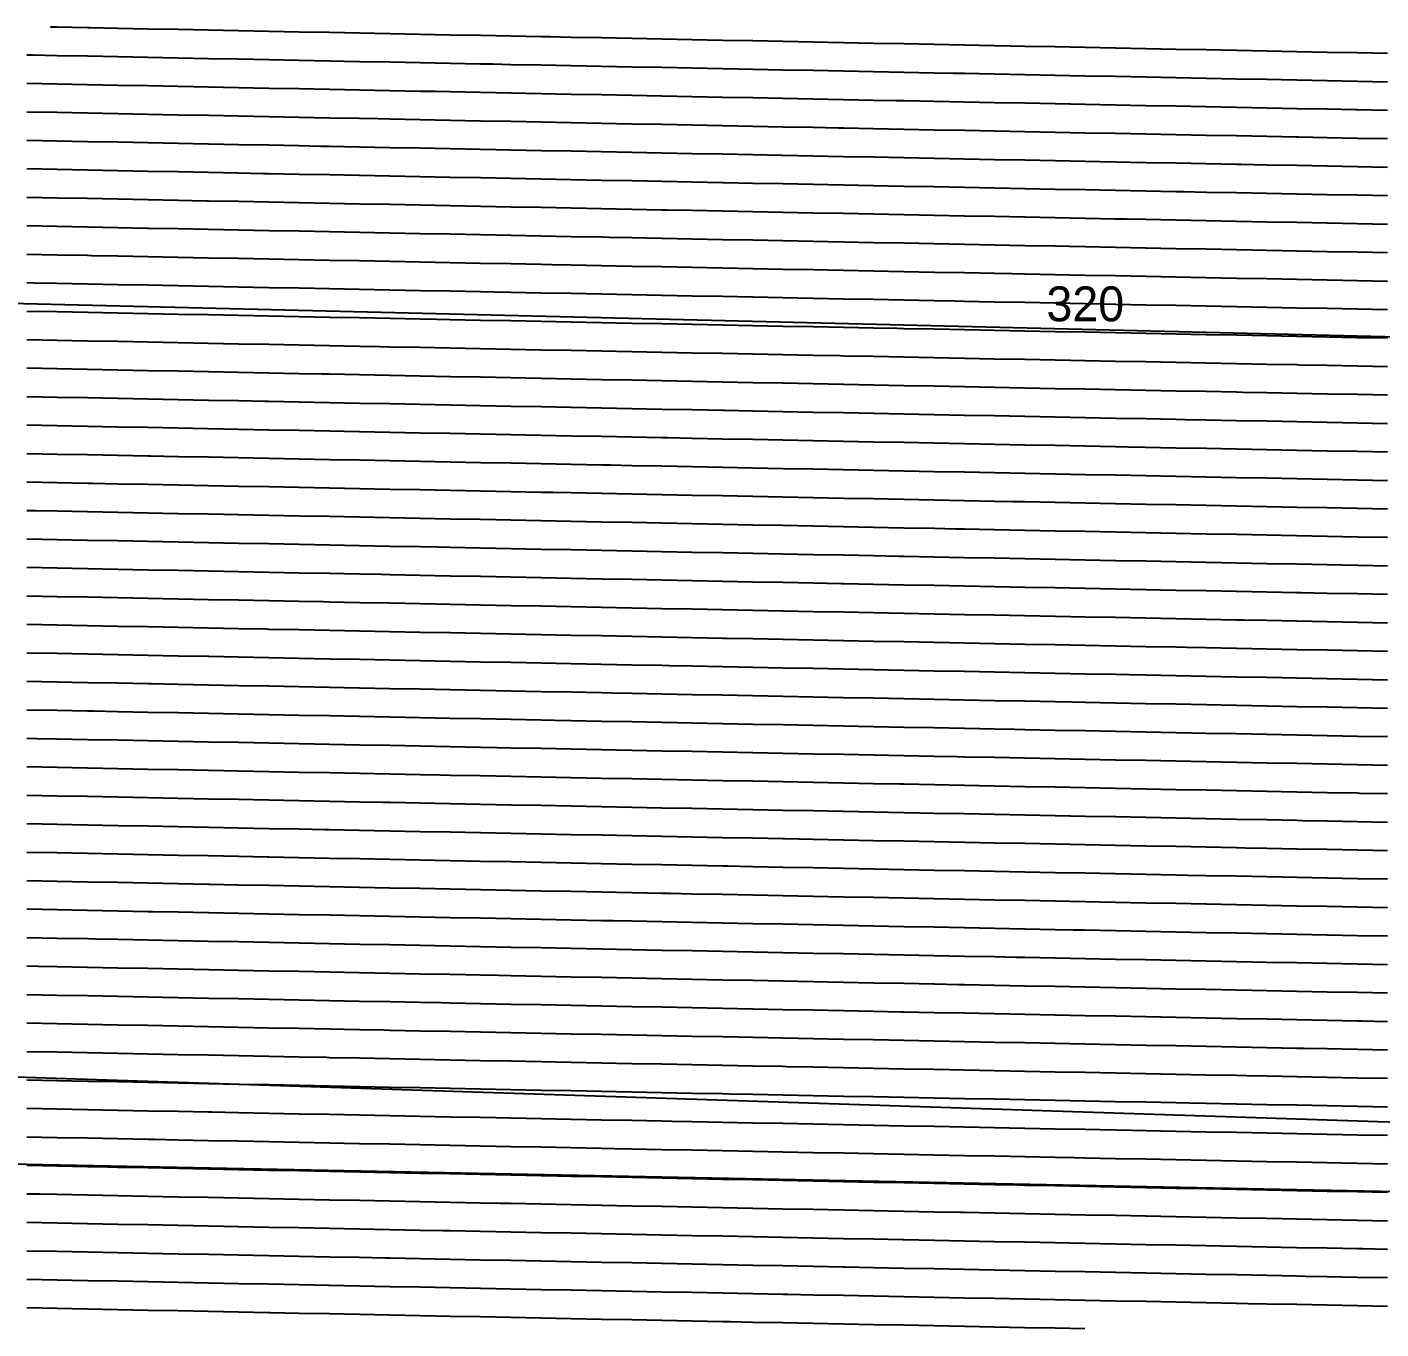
# Model space of a CAD drawing. Header units: metres. Extents: x 2416 to 4584, y 37 to 133.
# Drawn here: x 3526.2 to 3623.3, y 38.7 to 132 of the extents above; entities that cross this region are included whole.
import ezdxf
from ezdxf.enums import TextEntityAlignment as Align

# ---------------------------------------------------------------- set-up
doc = ezdxf.new("R2010")
doc.units = ezdxf.units.M
for name, color, linetype in [('Vs_1000', 7, 'Continuous'), ('Vs_1020', 7, 'Continuous'), ('Vs_1040', 7, 'Continuous'), ('Vs_140', 7, 'Continuous'), ('Vs_160', 7, 'Continuous'), ('Vs_180', 7, 'Continuous'), ('Vs_200', 7, 'Continuous'), ('Vs_220', 7, 'Continuous'), ('Vs_240', 7, 'Continuous'), ('Vs_260', 7, 'Continuous'), ('Vs_280', 7, 'Continuous'), ('Vs_300', 7, 'Continuous'), ('Vs_320', 7, 'Continuous'), ('Vs_340', 7, 'Continuous'), ('Vs_360', 7, 'Continuous'), ('Vs_380', 7, 'Continuous'), ('Vs_400', 7, 'Continuous'), ('Vs_420', 7, 'Continuous'), ('Vs_440', 7, 'Continuous'), ('Vs_460', 7, 'Continuous'), ('Vs_480', 7, 'Continuous'), ('Vs_500', 7, 'Continuous'), ('Vs_520', 7, 'Continuous'), ('Vs_540', 7, 'Continuous'), ('Vs_560', 7, 'Continuous'), ('Vs_580', 7, 'Continuous'), ('Vs_600', 7, 'Continuous'), ('Vs_620', 7, 'Continuous'), ('Vs_640', 7, 'Continuous'), ('Vs_660', 7, 'Continuous'), ('Vs_680', 7, 'Continuous'), ('Vs_700', 7, 'Continuous'), ('Vs_720', 7, 'Continuous'), ('Vs_740', 7, 'Continuous'), ('Vs_760', 7, 'Continuous'), ('Vs_780', 7, 'Continuous'), ('Vs_800', 7, 'Continuous'), ('Vs_820', 7, 'Continuous'), ('Vs_840', 7, 'Continuous'), ('Vs_860', 7, 'Continuous'), ('Vs_880', 7, 'Continuous'), ('Vs_900', 7, 'Continuous'), ('Vs_920', 7, 'Continuous'), ('Vs_940', 7, 'Continuous'), ('Vs_960', 7, 'Continuous'), ('Vs_980', 7, 'Continuous')]:
    doc.layers.add(name, color=color, linetype=linetype)

msp = doc.modelspace()

# ---------------------------------------------------------------- linework, layer by layer
at = {"layer": 'Vs_1000'}
msp.add_lwpolyline([(3623.746, 42.335), (3621.578, 42.378), (3619.41, 42.421), (3617.846, 42.452), (3617.242, 42.464), (3615.074, 42.507), (3612.906, 42.55), (3610.737, 42.593), (3608.569, 42.636), (3606.401, 42.679), (3604.233, 42.722), (3602.065, 42.765), (3599.897, 42.808), (3597.729, 42.851), (3595.561, 42.894), (3593.393, 42.936), (3591.225, 42.979), (3589.057, 43.022), (3586.889, 43.065), (3584.853, 43.106), (3584.721, 43.108), (3582.553, 43.151), (3580.384, 43.194), (3578.216, 43.237), (3576.048, 43.28), (3573.88, 43.323), (3571.712, 43.366), (3569.544, 43.409), (3567.376, 43.452), (3565.208, 43.494), (3563.04, 43.537), (3560.872, 43.58), (3558.704, 43.623), (3556.536, 43.666), (3554.368, 43.709), (3552.2, 43.752), (3551.86, 43.759), (3550.032, 43.795), (3547.863, 43.838), (3545.695, 43.881), (3543.527, 43.924), (3541.359, 43.967), (3539.191, 44.01), (3537.023, 44.053), (3534.855, 44.095), (3532.687, 44.138), (3530.519, 44.181), (3528.351, 44.224), (3526.183, 44.267)], dxfattribs=at)
at = {"layer": 'Vs_1020'}
msp.add_lwpolyline([(3623.746, 40.294), (3621.578, 40.337), (3619.41, 40.38), (3617.242, 40.423), (3615.074, 40.466), (3613.734, 40.492), (3612.906, 40.509), (3610.737, 40.552), (3608.569, 40.595), (3606.401, 40.638), (3604.233, 40.681), (3602.065, 40.724), (3599.897, 40.766), (3597.729, 40.809), (3595.561, 40.852), (3593.393, 40.895), (3591.225, 40.938), (3589.057, 40.981), (3586.889, 41.024), (3584.721, 41.067), (3582.553, 41.11), (3580.741, 41.146), (3580.384, 41.153), (3578.216, 41.196), (3576.048, 41.239), (3573.88, 41.282), (3571.712, 41.324), (3569.544, 41.367), (3567.376, 41.41), (3565.208, 41.453), (3563.04, 41.496), (3560.872, 41.539), (3558.704, 41.582), (3556.536, 41.625), (3554.368, 41.668), (3552.2, 41.711), (3550.032, 41.754), (3547.863, 41.797), (3547.748, 41.799), (3545.695, 41.84), (3543.527, 41.883), (3541.359, 41.925), (3539.191, 41.968), (3537.023, 42.011), (3534.855, 42.054), (3532.687, 42.097), (3530.519, 42.14), (3528.351, 42.183), (3526.183, 42.226)], dxfattribs=at)
at = {"layer": 'Vs_1040'}
msp.add_lwpolyline([(3602.029, 38.683), (3599.897, 38.725), (3597.729, 38.768), (3595.561, 38.811), (3593.393, 38.854), (3591.225, 38.897), (3589.057, 38.94), (3586.889, 38.983), (3584.721, 39.026), (3582.553, 39.069), (3580.384, 39.112), (3578.216, 39.154), (3576.629, 39.186), (3576.048, 39.197), (3573.88, 39.24), (3571.712, 39.283), (3569.544, 39.326), (3567.376, 39.369), (3565.208, 39.412), (3563.04, 39.455), (3560.872, 39.498), (3558.704, 39.541), (3556.536, 39.584), (3554.368, 39.627), (3552.2, 39.67), (3550.032, 39.713), (3547.863, 39.755), (3545.695, 39.798), (3543.636, 39.839), (3543.527, 39.841), (3541.359, 39.884), (3539.191, 39.927), (3537.023, 39.97), (3534.855, 40.013), (3532.687, 40.056), (3530.519, 40.099), (3528.351, 40.142), (3526.183, 40.185)], dxfattribs=at)
at = {"layer": 'Vs_140'}
msp.add_lwpolyline([(3623.746, 130.108), (3621.578, 130.151), (3619.41, 130.194), (3617.242, 130.236), (3615.074, 130.279), (3612.906, 130.322), (3610.737, 130.365), (3608.569, 130.408), (3606.401, 130.451), (3604.233, 130.494), (3602.065, 130.537), (3599.897, 130.58), (3597.729, 130.623), (3596.7, 130.643), (3595.561, 130.666), (3593.393, 130.709), (3591.225, 130.752), (3589.057, 130.795), (3586.889, 130.837), (3584.721, 130.88), (3582.553, 130.923), (3580.384, 130.966), (3578.216, 131.009), (3576.048, 131.052), (3573.88, 131.095), (3571.712, 131.138), (3569.544, 131.181), (3567.376, 131.224), (3565.208, 131.267), (3563.707, 131.296), (3563.04, 131.31), (3560.872, 131.353), (3558.704, 131.396), (3556.536, 131.438), (3554.368, 131.481), (3552.2, 131.524), (3550.032, 131.567), (3547.863, 131.61), (3545.695, 131.653), (3543.527, 131.696), (3541.359, 131.739), (3539.191, 131.782), (3537.023, 131.825), (3534.855, 131.868), (3532.687, 131.911), (3530.715, 131.95), (3530.519, 131.954), (3528.351, 131.997), (3527.874, 132.006)], dxfattribs=at)
at = {"layer": 'Vs_160'}
msp.add_lwpolyline([(3623.746, 128.066), (3621.578, 128.109), (3619.41, 128.152), (3617.242, 128.195), (3615.074, 128.238), (3612.906, 128.281), (3610.737, 128.324), (3608.569, 128.367), (3606.401, 128.41), (3604.233, 128.453), (3602.065, 128.496), (3599.897, 128.539), (3597.729, 128.582), (3595.561, 128.625), (3593.393, 128.667), (3592.588, 128.683), (3591.225, 128.71), (3589.057, 128.753), (3586.889, 128.796), (3584.721, 128.839), (3582.553, 128.882), (3580.384, 128.925), (3578.216, 128.968), (3576.048, 129.011), (3573.88, 129.054), (3571.712, 129.097), (3569.544, 129.14), (3567.376, 129.183), (3565.208, 129.226), (3563.04, 129.268), (3560.872, 129.311), (3559.596, 129.337), (3558.704, 129.354), (3556.536, 129.397), (3554.368, 129.44), (3552.2, 129.483), (3550.032, 129.526), (3547.863, 129.569), (3545.695, 129.612), (3543.527, 129.655), (3541.359, 129.698), (3539.191, 129.741), (3537.023, 129.784), (3534.855, 129.827), (3532.687, 129.869), (3530.519, 129.912), (3528.351, 129.955), (3526.603, 129.99), (3526.183, 129.998)], dxfattribs=at)
at = {"layer": 'Vs_180'}
msp.add_lwpolyline([(3623.746, 126.025), (3621.578, 126.068), (3621.469, 126.07), (3619.41, 126.111), (3617.242, 126.154), (3615.074, 126.197), (3612.906, 126.24), (3610.737, 126.283), (3608.569, 126.326), (3606.401, 126.369), (3604.233, 126.412), (3602.065, 126.455), (3599.897, 126.497), (3597.729, 126.54), (3595.561, 126.583), (3593.393, 126.626), (3591.225, 126.669), (3589.057, 126.712), (3588.476, 126.724), (3586.889, 126.755), (3584.721, 126.798), (3582.553, 126.841), (3580.384, 126.884), (3578.216, 126.927), (3576.048, 126.97), (3573.88, 127.013), (3571.712, 127.056), (3569.544, 127.098), (3567.376, 127.141), (3565.208, 127.184), (3563.04, 127.227), (3560.872, 127.27), (3558.704, 127.313), (3556.536, 127.356), (3555.484, 127.377), (3554.368, 127.399), (3552.2, 127.442), (3550.032, 127.485), (3547.863, 127.528), (3545.695, 127.571), (3543.527, 127.614), (3541.359, 127.657), (3539.191, 127.699), (3537.023, 127.742), (3534.855, 127.785), (3532.687, 127.828), (3530.519, 127.871), (3528.351, 127.914), (3526.183, 127.957)], dxfattribs=at)
at = {"layer": 'Vs_200'}
msp.add_lwpolyline([(3623.746, 123.984), (3621.578, 124.027), (3619.41, 124.07), (3617.357, 124.111), (3617.242, 124.113), (3615.074, 124.156), (3612.906, 124.199), (3610.737, 124.242), (3608.569, 124.285), (3606.401, 124.327), (3604.233, 124.37), (3602.065, 124.413), (3599.897, 124.456), (3597.729, 124.499), (3595.561, 124.542), (3593.393, 124.585), (3591.225, 124.628), (3589.057, 124.671), (3586.889, 124.714), (3584.721, 124.757), (3584.365, 124.764), (3582.553, 124.8), (3580.384, 124.843), (3578.216, 124.886), (3576.048, 124.928), (3573.88, 124.971), (3571.712, 125.014), (3569.544, 125.057), (3567.376, 125.1), (3565.208, 125.143), (3563.04, 125.186), (3560.872, 125.229), (3558.704, 125.272), (3556.536, 125.315), (3554.368, 125.358), (3552.2, 125.401), (3551.372, 125.417), (3550.032, 125.444), (3547.863, 125.487), (3545.695, 125.529), (3543.527, 125.572), (3541.359, 125.615), (3539.191, 125.658), (3537.023, 125.701), (3534.855, 125.744), (3532.687, 125.787), (3530.519, 125.83), (3528.351, 125.873), (3526.183, 125.916)], dxfattribs=at)
at = {"layer": 'Vs_220'}
msp.add_lwpolyline([(3623.746, 121.943), (3621.578, 121.986), (3619.41, 122.029), (3617.242, 122.072), (3615.074, 122.115), (3613.245, 122.151), (3612.906, 122.157), (3610.737, 122.2), (3608.569, 122.243), (3606.401, 122.286), (3604.233, 122.329), (3602.065, 122.372), (3599.897, 122.415), (3597.729, 122.458), (3595.561, 122.501), (3593.393, 122.544), (3591.225, 122.587), (3589.057, 122.63), (3586.889, 122.673), (3584.721, 122.716), (3582.553, 122.758), (3580.384, 122.801), (3580.253, 122.804), (3578.216, 122.844), (3576.048, 122.887), (3573.88, 122.93), (3571.712, 122.973), (3569.544, 123.016), (3567.376, 123.059), (3565.208, 123.102), (3563.04, 123.145), (3560.872, 123.188), (3558.704, 123.231), (3556.536, 123.274), (3554.368, 123.317), (3552.2, 123.359), (3550.032, 123.402), (3547.863, 123.445), (3547.26, 123.457), (3545.695, 123.488), (3543.527, 123.531), (3541.359, 123.574), (3539.191, 123.617), (3537.023, 123.66), (3534.855, 123.703), (3532.687, 123.746), (3530.519, 123.789), (3528.351, 123.832), (3526.183, 123.875)], dxfattribs=at)
at = {"layer": 'Vs_240'}
msp.add_lwpolyline([(3623.746, 119.902), (3621.578, 119.945), (3619.41, 119.987), (3617.242, 120.03), (3615.074, 120.073), (3612.906, 120.116), (3610.737, 120.159), (3609.134, 120.191), (3608.569, 120.202), (3606.401, 120.245), (3604.233, 120.288), (3602.065, 120.331), (3599.897, 120.374), (3597.729, 120.417), (3595.561, 120.46), (3593.393, 120.503), (3591.225, 120.546), (3589.057, 120.588), (3586.889, 120.631), (3584.721, 120.674), (3582.553, 120.717), (3580.384, 120.76), (3578.216, 120.803), (3576.141, 120.844), (3576.048, 120.846), (3573.88, 120.889), (3571.712, 120.932), (3569.544, 120.975), (3567.376, 121.018), (3565.208, 121.061), (3563.04, 121.104), (3560.872, 121.147), (3558.704, 121.189), (3556.536, 121.232), (3554.368, 121.275), (3552.2, 121.318), (3550.032, 121.361), (3547.863, 121.404), (3545.695, 121.447), (3543.527, 121.49), (3543.148, 121.497), (3541.359, 121.533), (3539.191, 121.576), (3537.023, 121.619), (3534.855, 121.662), (3532.687, 121.705), (3530.519, 121.748), (3528.351, 121.79), (3526.183, 121.833)], dxfattribs=at)
at = {"layer": 'Vs_260'}
msp.add_lwpolyline([(3623.746, 117.86), (3621.578, 117.903), (3619.41, 117.946), (3617.242, 117.989), (3615.074, 118.032), (3612.906, 118.075), (3610.737, 118.118), (3608.569, 118.161), (3606.401, 118.204), (3605.022, 118.231), (3604.233, 118.247), (3602.065, 118.29), (3599.897, 118.333), (3597.729, 118.376), (3595.561, 118.418), (3593.393, 118.461), (3591.225, 118.504), (3589.057, 118.547), (3586.889, 118.59), (3584.721, 118.633), (3582.553, 118.676), (3580.384, 118.719), (3578.216, 118.762), (3576.048, 118.805), (3573.88, 118.848), (3572.029, 118.884), (3571.712, 118.891), (3569.544, 118.934), (3567.376, 118.977), (3565.208, 119.019), (3563.04, 119.062), (3560.872, 119.105), (3558.704, 119.148), (3556.536, 119.191), (3554.368, 119.234), (3552.2, 119.277), (3550.032, 119.32), (3547.863, 119.363), (3545.695, 119.406), (3543.527, 119.449), (3541.359, 119.492), (3539.191, 119.535), (3539.036, 119.538), (3537.023, 119.578), (3534.855, 119.62), (3532.687, 119.663), (3530.519, 119.706), (3528.351, 119.749), (3526.183, 119.792)], dxfattribs=at)
at = {"layer": 'Vs_280'}
for points in [[(2704.082, 132.006), (3703.964, 107.897)], [(3623.746, 115.819), (3621.578, 115.862), (3619.41, 115.905), (3617.242, 115.948), (3615.074, 115.991), (3612.906, 116.034), (3610.737, 116.077), (3608.569, 116.12), (3606.401, 116.163), (3604.233, 116.206), (3602.065, 116.248), (3600.91, 116.271), (3599.897, 116.291), (3597.729, 116.334), (3595.561, 116.377), (3593.393, 116.42), (3591.225, 116.463), (3589.057, 116.506), (3586.889, 116.549), (3584.721, 116.592), (3582.553, 116.635), (3580.384, 116.678), (3578.216, 116.721), (3576.048, 116.764), (3573.88, 116.807), (3571.712, 116.849), (3569.544, 116.892), (3567.917, 116.925), (3567.376, 116.935), (3565.208, 116.978), (3563.04, 117.021), (3560.872, 117.064), (3558.704, 117.107), (3556.536, 117.15), (3554.368, 117.193), (3552.2, 117.236), (3550.032, 117.279), (3547.863, 117.322), (3545.695, 117.365), (3543.527, 117.408), (3541.359, 117.45), (3539.191, 117.493), (3537.023, 117.536), (3534.924, 117.578), (3534.855, 117.579), (3532.687, 117.622), (3530.519, 117.665), (3528.351, 117.708), (3526.183, 117.751)]]:
    msp.add_lwpolyline(points, dxfattribs=at)
at = {"layer": 'Vs_300'}
msp.add_lwpolyline([(3623.746, 113.778), (3621.578, 113.821), (3619.41, 113.864), (3617.242, 113.907), (3615.074, 113.95), (3612.906, 113.993), (3610.737, 114.036), (3608.569, 114.078), (3606.401, 114.121), (3604.233, 114.164), (3602.065, 114.207), (3599.897, 114.25), (3597.729, 114.293), (3596.798, 114.312), (3595.561, 114.336), (3593.393, 114.379), (3591.225, 114.422), (3589.057, 114.465), (3586.889, 114.508), (3584.721, 114.551), (3582.553, 114.594), (3580.384, 114.637), (3578.216, 114.679), (3576.048, 114.722), (3573.88, 114.765), (3571.712, 114.808), (3569.544, 114.851), (3567.376, 114.894), (3565.208, 114.937), (3563.805, 114.965), (3563.04, 114.98), (3560.872, 115.023), (3558.704, 115.066), (3556.536, 115.109), (3554.368, 115.152), (3552.2, 115.195), (3550.032, 115.238), (3547.863, 115.28), (3545.695, 115.323), (3543.527, 115.366), (3541.359, 115.409), (3539.191, 115.452), (3537.023, 115.495), (3534.855, 115.538), (3532.687, 115.581), (3530.812, 115.618), (3530.519, 115.624), (3528.351, 115.667), (3526.183, 115.71)], dxfattribs=at)
at = {"layer": 'Vs_320'}
msp.add_lwpolyline([(3623.746, 111.737), (3621.578, 111.78), (3619.41, 111.823), (3617.242, 111.866), (3615.074, 111.908), (3612.906, 111.951), (3610.737, 111.994), (3608.569, 112.037), (3606.401, 112.08), (3604.233, 112.123), (3602.065, 112.166), (3599.897, 112.209), (3597.729, 112.252), (3595.561, 112.295), (3593.393, 112.338), (3592.686, 112.352), (3591.225, 112.381), (3589.057, 112.424), (3586.889, 112.467), (3584.721, 112.509), (3582.553, 112.552), (3580.384, 112.595), (3578.216, 112.638), (3576.048, 112.681), (3573.88, 112.724), (3571.712, 112.767), (3569.544, 112.81), (3567.376, 112.853), (3565.208, 112.896), (3563.04, 112.939), (3560.872, 112.982), (3559.693, 113.005), (3558.704, 113.025), (3556.536, 113.068), (3554.368, 113.11), (3552.2, 113.153), (3550.032, 113.196), (3547.863, 113.239), (3545.695, 113.282), (3543.527, 113.325), (3541.359, 113.368), (3539.191, 113.411), (3537.023, 113.454), (3534.855, 113.497), (3532.687, 113.54), (3530.519, 113.583), (3528.351, 113.626), (3526.7, 113.658), (3526.183, 113.669)], dxfattribs=at)
at = {"layer": 'Vs_340'}
msp.add_lwpolyline([(3623.746, 109.696), (3621.578, 109.738), (3621.567, 109.739), (3619.41, 109.781), (3617.242, 109.824), (3615.074, 109.867), (3612.906, 109.91), (3610.737, 109.953), (3608.569, 109.996), (3606.401, 110.039), (3604.233, 110.082), (3602.065, 110.125), (3599.897, 110.168), (3597.729, 110.211), (3595.561, 110.254), (3593.393, 110.297), (3591.225, 110.339), (3589.057, 110.382), (3588.574, 110.392), (3586.889, 110.425), (3584.721, 110.468), (3582.553, 110.511), (3580.384, 110.554), (3578.216, 110.597), (3576.048, 110.64), (3573.88, 110.683), (3571.712, 110.726), (3569.544, 110.769), (3567.376, 110.812), (3565.208, 110.855), (3563.04, 110.898), (3560.872, 110.94), (3558.704, 110.983), (3556.536, 111.026), (3555.581, 111.045), (3554.368, 111.069), (3552.2, 111.112), (3550.032, 111.155), (3547.863, 111.198), (3545.695, 111.241), (3543.527, 111.284), (3541.359, 111.327), (3539.191, 111.37), (3537.023, 111.413), (3534.855, 111.456), (3532.687, 111.499), (3530.519, 111.541), (3528.351, 111.584), (3526.183, 111.627)], dxfattribs=at)
at = {"layer": 'Vs_360'}
msp.add_lwpolyline([(3623.746, 107.654), (3621.578, 107.697), (3619.41, 107.74), (3617.455, 107.779), (3617.242, 107.783), (3615.074, 107.826), (3612.906, 107.869), (3610.737, 107.912), (3608.569, 107.955), (3606.401, 107.998), (3604.233, 108.041), (3602.065, 108.084), (3599.897, 108.127), (3597.729, 108.169), (3595.561, 108.212), (3593.393, 108.255), (3591.225, 108.298), (3589.057, 108.341), (3586.889, 108.384), (3584.721, 108.427), (3584.462, 108.432), (3582.553, 108.47), (3580.384, 108.513), (3578.216, 108.556), (3576.048, 108.599), (3573.88, 108.642), (3571.712, 108.685), (3569.544, 108.728), (3567.376, 108.77), (3565.208, 108.813), (3563.04, 108.856), (3560.872, 108.899), (3558.704, 108.942), (3556.536, 108.985), (3554.368, 109.028), (3552.2, 109.071), (3551.469, 109.085), (3550.032, 109.114), (3547.863, 109.157), (3545.695, 109.2), (3543.527, 109.243), (3541.359, 109.286), (3539.191, 109.329), (3537.023, 109.371), (3534.855, 109.414), (3532.687, 109.457), (3530.519, 109.5), (3528.351, 109.543), (3526.183, 109.586)], dxfattribs=at)
at = {"layer": 'Vs_380'}
msp.add_lwpolyline([(3623.746, 105.613), (3621.578, 105.656), (3619.41, 105.699), (3617.242, 105.742), (3615.074, 105.785), (3613.343, 105.819), (3612.906, 105.828), (3610.737, 105.871), (3608.569, 105.914), (3606.401, 105.957), (3604.233, 105.999), (3602.065, 106.042), (3599.897, 106.085), (3597.729, 106.128), (3595.561, 106.171), (3593.393, 106.214), (3591.225, 106.257), (3589.057, 106.3), (3586.889, 106.343), (3584.721, 106.386), (3582.553, 106.429), (3580.384, 106.472), (3580.35, 106.472), (3578.216, 106.515), (3576.048, 106.558), (3573.88, 106.6), (3571.712, 106.643), (3569.544, 106.686), (3567.376, 106.729), (3565.208, 106.772), (3563.04, 106.815), (3560.872, 106.858), (3558.704, 106.901), (3556.536, 106.944), (3554.368, 106.987), (3552.2, 107.03), (3550.032, 107.073), (3547.863, 107.116), (3547.357, 107.126), (3545.695, 107.159), (3543.527, 107.201), (3541.359, 107.244), (3539.191, 107.287), (3537.023, 107.33), (3534.855, 107.373), (3532.687, 107.416), (3530.519, 107.459), (3528.351, 107.502), (3526.183, 107.545)], dxfattribs=at)
at = {"layer": 'Vs_400'}
msp.add_lwpolyline([(3623.746, 103.572), (3621.578, 103.615), (3619.41, 103.658), (3617.242, 103.701), (3615.074, 103.744), (3612.906, 103.787), (3610.737, 103.829), (3609.231, 103.859), (3608.569, 103.872), (3606.401, 103.915), (3604.233, 103.958), (3602.065, 104.001), (3599.897, 104.044), (3597.729, 104.087), (3595.561, 104.13), (3593.393, 104.173), (3591.225, 104.216), (3589.057, 104.259), (3586.889, 104.302), (3584.721, 104.345), (3582.553, 104.388), (3580.384, 104.43), (3578.216, 104.473), (3576.238, 104.513), (3576.048, 104.516), (3573.88, 104.559), (3571.712, 104.602), (3569.544, 104.645), (3567.376, 104.688), (3565.208, 104.731), (3563.04, 104.774), (3560.872, 104.817), (3558.704, 104.86), (3556.536, 104.903), (3554.368, 104.946), (3552.2, 104.989), (3550.032, 105.031), (3547.863, 105.074), (3545.695, 105.117), (3543.527, 105.16), (3543.246, 105.166), (3541.359, 105.203), (3539.191, 105.246), (3537.023, 105.289), (3534.855, 105.332), (3532.687, 105.375), (3530.519, 105.418), (3528.351, 105.461), (3526.183, 105.504)], dxfattribs=at)
at = {"layer": 'Vs_420'}
msp.add_lwpolyline([(3623.746, 101.531), (3621.578, 101.574), (3619.41, 101.617), (3617.242, 101.659), (3615.074, 101.702), (3612.906, 101.745), (3610.737, 101.788), (3608.569, 101.831), (3606.401, 101.874), (3605.119, 101.899), (3604.233, 101.917), (3602.065, 101.96), (3599.897, 102.003), (3597.729, 102.046), (3595.561, 102.089), (3593.393, 102.132), (3591.225, 102.175), (3589.057, 102.218), (3586.889, 102.26), (3584.721, 102.303), (3582.553, 102.346), (3580.384, 102.389), (3578.216, 102.432), (3576.048, 102.475), (3573.88, 102.518), (3572.126, 102.553), (3571.712, 102.561), (3569.544, 102.604), (3567.376, 102.647), (3565.208, 102.69), (3563.04, 102.733), (3560.872, 102.776), (3558.704, 102.819), (3556.536, 102.861), (3554.368, 102.904), (3552.2, 102.947), (3550.032, 102.99), (3547.863, 103.033), (3545.695, 103.076), (3543.527, 103.119), (3541.359, 103.162), (3539.191, 103.205), (3539.134, 103.206), (3537.023, 103.248), (3534.855, 103.291), (3532.687, 103.334), (3530.519, 103.377), (3528.351, 103.42), (3526.183, 103.462)], dxfattribs=at)
at = {"layer": 'Vs_440'}
msp.add_lwpolyline([(3623.746, 99.489), (3621.578, 99.532), (3619.41, 99.575), (3617.242, 99.618), (3615.074, 99.661), (3612.906, 99.704), (3610.737, 99.747), (3608.569, 99.79), (3606.401, 99.833), (3604.233, 99.876), (3602.065, 99.919), (3601.007, 99.94), (3599.897, 99.962), (3597.729, 100.005), (3595.561, 100.048), (3593.393, 100.09), (3591.225, 100.133), (3589.057, 100.176), (3586.889, 100.219), (3584.721, 100.262), (3582.553, 100.305), (3580.384, 100.348), (3578.216, 100.391), (3576.048, 100.434), (3573.88, 100.477), (3571.712, 100.52), (3569.544, 100.563), (3568.015, 100.593), (3567.376, 100.606), (3565.208, 100.649), (3563.04, 100.691), (3560.872, 100.734), (3558.704, 100.777), (3556.536, 100.82), (3554.368, 100.863), (3552.2, 100.906), (3550.032, 100.949), (3547.863, 100.992), (3545.695, 101.035), (3543.527, 101.078), (3541.359, 101.121), (3539.191, 101.164), (3537.023, 101.207), (3535.022, 101.246), (3534.855, 101.25), (3532.687, 101.292), (3530.519, 101.335), (3528.351, 101.378), (3526.183, 101.421)], dxfattribs=at)
at = {"layer": 'Vs_460'}
msp.add_lwpolyline([(3623.746, 97.448), (3621.578, 97.491), (3619.41, 97.534), (3617.242, 97.577), (3615.074, 97.62), (3612.906, 97.663), (3610.737, 97.706), (3608.569, 97.749), (3606.401, 97.792), (3604.233, 97.835), (3602.065, 97.878), (3599.897, 97.92), (3597.729, 97.963), (3596.896, 97.98), (3595.561, 98.006), (3593.393, 98.049), (3591.225, 98.092), (3589.057, 98.135), (3586.889, 98.178), (3584.721, 98.221), (3582.553, 98.264), (3580.384, 98.307), (3578.216, 98.35), (3576.048, 98.393), (3573.88, 98.436), (3571.712, 98.479), (3569.544, 98.521), (3567.376, 98.564), (3565.208, 98.607), (3563.903, 98.633), (3563.04, 98.65), (3560.872, 98.693), (3558.704, 98.736), (3556.536, 98.779), (3554.368, 98.822), (3552.2, 98.865), (3550.032, 98.908), (3547.863, 98.951), (3545.695, 98.994), (3543.527, 99.037), (3541.359, 99.08), (3539.191, 99.122), (3537.023, 99.165), (3534.855, 99.208), (3532.687, 99.251), (3530.91, 99.286), (3530.519, 99.294), (3528.351, 99.337), (3526.183, 99.38)], dxfattribs=at)
at = {"layer": 'Vs_480'}
msp.add_lwpolyline([(3623.746, 95.407), (3621.578, 95.45), (3619.41, 95.493), (3617.242, 95.536), (3615.074, 95.579), (3612.906, 95.622), (3610.737, 95.665), (3608.569, 95.708), (3606.401, 95.75), (3604.233, 95.793), (3602.065, 95.836), (3599.897, 95.879), (3597.729, 95.922), (3595.561, 95.965), (3593.393, 96.008), (3592.784, 96.02), (3591.225, 96.051), (3589.057, 96.094), (3586.889, 96.137), (3584.721, 96.18), (3582.553, 96.223), (3580.384, 96.266), (3578.216, 96.309), (3576.048, 96.351), (3573.88, 96.394), (3571.712, 96.437), (3569.544, 96.48), (3567.376, 96.523), (3565.208, 96.566), (3563.04, 96.609), (3560.872, 96.652), (3559.791, 96.673), (3558.704, 96.695), (3556.536, 96.738), (3554.368, 96.781), (3552.2, 96.824), (3550.032, 96.867), (3547.863, 96.91), (3545.695, 96.952), (3543.527, 96.995), (3541.359, 97.038), (3539.191, 97.081), (3537.023, 97.124), (3534.855, 97.167), (3532.687, 97.21), (3530.519, 97.253), (3528.351, 97.296), (3526.798, 97.327), (3526.183, 97.339)], dxfattribs=at)
at = {"layer": 'Vs_500'}
msp.add_lwpolyline([(3623.746, 93.366), (3621.665, 93.407), (3621.578, 93.409), (3619.41, 93.452), (3617.242, 93.495), (3615.074, 93.538), (3612.906, 93.58), (3610.737, 93.623), (3608.569, 93.666), (3606.401, 93.709), (3604.233, 93.752), (3602.065, 93.795), (3599.897, 93.838), (3597.729, 93.881), (3595.561, 93.924), (3593.393, 93.967), (3591.225, 94.01), (3589.057, 94.053), (3588.672, 94.06), (3586.889, 94.096), (3584.721, 94.139), (3582.553, 94.181), (3580.384, 94.224), (3578.216, 94.267), (3576.048, 94.31), (3573.88, 94.353), (3571.712, 94.396), (3569.544, 94.439), (3567.376, 94.482), (3565.208, 94.525), (3563.04, 94.568), (3560.872, 94.611), (3558.704, 94.654), (3556.536, 94.697), (3555.679, 94.714), (3554.368, 94.74), (3552.2, 94.782), (3550.032, 94.825), (3547.863, 94.868), (3545.695, 94.911), (3543.527, 94.954), (3541.359, 94.997), (3539.191, 95.04), (3537.023, 95.083), (3534.855, 95.126), (3532.687, 95.169), (3530.519, 95.212), (3528.351, 95.255), (3526.183, 95.298)], dxfattribs=at)
at = {"layer": 'Vs_520'}
msp.add_lwpolyline([(3623.746, 91.325), (3621.578, 91.368), (3619.41, 91.41), (3617.553, 91.447), (3617.242, 91.453), (3615.074, 91.496), (3612.906, 91.539), (3610.737, 91.582), (3608.569, 91.625), (3606.401, 91.668), (3604.233, 91.711), (3602.065, 91.754), (3599.897, 91.797), (3597.729, 91.84), (3595.561, 91.883), (3593.393, 91.926), (3591.225, 91.969), (3589.057, 92.011), (3586.889, 92.054), (3584.721, 92.097), (3584.56, 92.101), (3582.553, 92.14), (3580.384, 92.183), (3578.216, 92.226), (3576.048, 92.269), (3573.88, 92.312), (3571.712, 92.355), (3569.544, 92.398), (3567.376, 92.441), (3565.208, 92.484), (3563.04, 92.527), (3560.872, 92.57), (3558.704, 92.612), (3556.536, 92.655), (3554.368, 92.698), (3552.2, 92.741), (3551.567, 92.754), (3550.032, 92.784), (3547.863, 92.827), (3545.695, 92.87), (3543.527, 92.913), (3541.359, 92.956), (3539.191, 92.999), (3537.023, 93.042), (3534.855, 93.085), (3532.687, 93.128), (3530.519, 93.171), (3528.351, 93.213), (3526.183, 93.256)], dxfattribs=at)
at = {"layer": 'Vs_540'}
msp.add_lwpolyline([(3623.746, 89.283), (3621.578, 89.326), (3619.41, 89.369), (3617.242, 89.412), (3615.074, 89.455), (3613.441, 89.487), (3612.906, 89.498), (3610.737, 89.541), (3608.569, 89.584), (3606.401, 89.627), (3604.233, 89.67), (3602.065, 89.713), (3599.897, 89.756), (3597.729, 89.799), (3595.561, 89.841), (3593.393, 89.884), (3591.225, 89.927), (3589.057, 89.97), (3586.889, 90.013), (3584.721, 90.056), (3582.553, 90.099), (3580.448, 90.141), (3580.384, 90.142), (3578.216, 90.185), (3576.048, 90.228), (3573.88, 90.271), (3571.712, 90.314), (3569.544, 90.357), (3567.376, 90.4), (3565.208, 90.442), (3563.04, 90.485), (3560.872, 90.528), (3558.704, 90.571), (3556.536, 90.614), (3554.368, 90.657), (3552.2, 90.7), (3550.032, 90.743), (3547.863, 90.786), (3547.455, 90.794), (3545.695, 90.829), (3543.527, 90.872), (3541.359, 90.915), (3539.191, 90.958), (3537.023, 91.001), (3534.855, 91.043), (3532.687, 91.086), (3530.519, 91.129), (3528.351, 91.172), (3526.183, 91.215)], dxfattribs=at)
at = {"layer": 'Vs_560'}
msp.add_lwpolyline([(3623.746, 87.242), (3621.578, 87.285), (3619.41, 87.328), (3617.242, 87.371), (3615.074, 87.414), (3612.906, 87.457), (3610.737, 87.5), (3609.329, 87.528), (3608.569, 87.543), (3606.401, 87.586), (3604.233, 87.629), (3602.065, 87.671), (3599.897, 87.714), (3597.729, 87.757), (3595.561, 87.8), (3593.393, 87.843), (3591.225, 87.886), (3589.057, 87.929), (3586.889, 87.972), (3584.721, 88.015), (3582.553, 88.058), (3580.384, 88.101), (3578.216, 88.144), (3576.336, 88.181), (3576.048, 88.187), (3573.88, 88.23), (3571.712, 88.272), (3569.544, 88.315), (3567.376, 88.358), (3565.208, 88.401), (3563.04, 88.444), (3560.872, 88.487), (3558.704, 88.53), (3556.536, 88.573), (3554.368, 88.616), (3552.2, 88.659), (3550.032, 88.702), (3547.863, 88.745), (3545.695, 88.788), (3543.527, 88.831), (3543.343, 88.834), (3541.359, 88.873), (3539.191, 88.916), (3537.023, 88.959), (3534.855, 89.002), (3532.687, 89.045), (3530.519, 89.088), (3528.351, 89.131), (3526.183, 89.174)], dxfattribs=at)
at = {"layer": 'Vs_580'}
msp.add_lwpolyline([(3623.746, 85.201), (3621.578, 85.244), (3619.41, 85.287), (3617.242, 85.33), (3615.074, 85.373), (3612.906, 85.416), (3610.737, 85.459), (3608.569, 85.501), (3606.401, 85.544), (3605.217, 85.568), (3604.233, 85.587), (3602.065, 85.63), (3599.897, 85.673), (3597.729, 85.716), (3595.561, 85.759), (3593.393, 85.802), (3591.225, 85.845), (3589.057, 85.888), (3586.889, 85.931), (3584.721, 85.974), (3582.553, 86.017), (3580.384, 86.06), (3578.216, 86.102), (3576.048, 86.145), (3573.88, 86.188), (3572.224, 86.221), (3571.712, 86.231), (3569.544, 86.274), (3567.376, 86.317), (3565.208, 86.36), (3563.04, 86.403), (3560.872, 86.446), (3558.704, 86.489), (3556.536, 86.532), (3554.368, 86.575), (3552.2, 86.618), (3550.032, 86.661), (3547.863, 86.703), (3545.695, 86.746), (3543.527, 86.789), (3541.359, 86.832), (3539.231, 86.874), (3539.191, 86.875), (3537.023, 86.918), (3534.855, 86.961), (3532.687, 87.004), (3530.519, 87.047), (3528.351, 87.09), (3526.183, 87.133)], dxfattribs=at)
at = {"layer": 'Vs_600'}
msp.add_lwpolyline([(3623.746, 83.16), (3621.578, 83.203), (3619.41, 83.246), (3617.242, 83.289), (3615.074, 83.331), (3612.906, 83.374), (3610.737, 83.417), (3608.569, 83.46), (3606.401, 83.503), (3604.233, 83.546), (3602.065, 83.589), (3601.105, 83.608), (3599.897, 83.632), (3597.729, 83.675), (3595.561, 83.718), (3593.393, 83.761), (3591.225, 83.804), (3589.057, 83.847), (3586.889, 83.89), (3584.721, 83.932), (3582.553, 83.975), (3580.384, 84.018), (3578.216, 84.061), (3576.048, 84.104), (3573.88, 84.147), (3571.712, 84.19), (3569.544, 84.233), (3568.112, 84.261), (3567.376, 84.276), (3565.208, 84.319), (3563.04, 84.362), (3560.872, 84.405), (3558.704, 84.448), (3556.536, 84.491), (3554.368, 84.533), (3552.2, 84.576), (3550.032, 84.619), (3547.863, 84.662), (3545.695, 84.705), (3543.527, 84.748), (3541.359, 84.791), (3539.191, 84.834), (3537.023, 84.877), (3535.119, 84.915), (3534.855, 84.92), (3532.687, 84.963), (3530.519, 85.006), (3528.351, 85.049), (3526.183, 85.092)], dxfattribs=at)
at = {"layer": 'Vs_620'}
msp.add_lwpolyline([(3623.746, 81.119), (3621.578, 81.161), (3619.41, 81.204), (3617.242, 81.247), (3615.074, 81.29), (3612.906, 81.333), (3610.737, 81.376), (3608.569, 81.419), (3606.401, 81.462), (3604.233, 81.505), (3602.065, 81.548), (3599.897, 81.591), (3597.729, 81.634), (3596.993, 81.648), (3595.561, 81.677), (3593.393, 81.72), (3591.225, 81.762), (3589.057, 81.805), (3586.889, 81.848), (3584.721, 81.891), (3582.553, 81.934), (3580.384, 81.977), (3578.216, 82.02), (3576.048, 82.063), (3573.88, 82.106), (3571.712, 82.149), (3569.544, 82.192), (3567.376, 82.235), (3565.208, 82.278), (3564, 82.302), (3563.04, 82.321), (3560.872, 82.363), (3558.704, 82.406), (3556.536, 82.449), (3554.368, 82.492), (3552.2, 82.535), (3550.032, 82.578), (3547.863, 82.621), (3545.695, 82.664), (3543.527, 82.707), (3541.359, 82.75), (3539.191, 82.793), (3537.023, 82.836), (3534.855, 82.879), (3532.687, 82.922), (3531.008, 82.955), (3530.519, 82.964), (3528.351, 83.007), (3526.183, 83.05)], dxfattribs=at)
at = {"layer": 'Vs_640'}
msp.add_lwpolyline([(3623.746, 79.077), (3621.578, 79.12), (3619.41, 79.163), (3617.242, 79.206), (3615.074, 79.249), (3612.906, 79.292), (3610.737, 79.335), (3608.569, 79.378), (3606.401, 79.421), (3604.233, 79.464), (3602.065, 79.507), (3599.897, 79.55), (3597.729, 79.592), (3595.561, 79.635), (3593.393, 79.678), (3592.881, 79.688), (3591.225, 79.721), (3589.057, 79.764), (3586.889, 79.807), (3584.721, 79.85), (3582.553, 79.893), (3580.384, 79.936), (3578.216, 79.979), (3576.048, 80.022), (3573.88, 80.065), (3571.712, 80.108), (3569.544, 80.151), (3567.376, 80.193), (3565.208, 80.236), (3563.04, 80.279), (3560.872, 80.322), (3559.888, 80.342), (3558.704, 80.365), (3556.536, 80.408), (3554.368, 80.451), (3552.2, 80.494), (3550.032, 80.537), (3547.863, 80.58), (3545.695, 80.623), (3543.527, 80.666), (3541.359, 80.709), (3539.191, 80.752), (3537.023, 80.794), (3534.855, 80.837), (3532.687, 80.88), (3530.519, 80.923), (3528.351, 80.966), (3526.896, 80.995), (3526.183, 81.009)], dxfattribs=at)
at = {"layer": 'Vs_660'}
msp.add_lwpolyline([(3623.746, 77.036), (3621.762, 77.075), (3621.578, 77.079), (3619.41, 77.122), (3617.242, 77.165), (3615.074, 77.208), (3612.906, 77.251), (3610.737, 77.294), (3608.569, 77.337), (3606.401, 77.38), (3604.233, 77.422), (3602.065, 77.465), (3599.897, 77.508), (3597.729, 77.551), (3595.561, 77.594), (3593.393, 77.637), (3591.225, 77.68), (3589.057, 77.723), (3588.769, 77.729), (3586.889, 77.766), (3584.721, 77.809), (3582.553, 77.852), (3580.384, 77.895), (3578.216, 77.938), (3576.048, 77.981), (3573.88, 78.023), (3571.712, 78.066), (3569.544, 78.109), (3567.376, 78.152), (3565.208, 78.195), (3563.04, 78.238), (3560.872, 78.281), (3558.704, 78.324), (3556.536, 78.367), (3555.777, 78.382), (3554.368, 78.41), (3552.2, 78.453), (3550.032, 78.496), (3547.863, 78.539), (3545.695, 78.582), (3543.527, 78.624), (3541.359, 78.667), (3539.191, 78.71), (3537.023, 78.753), (3534.855, 78.796), (3532.687, 78.839), (3530.519, 78.882), (3528.351, 78.925), (3526.183, 78.968)], dxfattribs=at)
at = {"layer": 'Vs_680'}
msp.add_lwpolyline([(3623.746, 74.995), (3621.578, 75.038), (3619.41, 75.081), (3617.65, 75.116), (3617.242, 75.124), (3615.074, 75.167), (3612.906, 75.21), (3610.737, 75.252), (3608.569, 75.295), (3606.401, 75.338), (3604.233, 75.381), (3602.065, 75.424), (3599.897, 75.467), (3597.729, 75.51), (3595.561, 75.553), (3593.393, 75.596), (3591.225, 75.639), (3589.057, 75.682), (3586.889, 75.725), (3584.721, 75.768), (3584.657, 75.769), (3582.553, 75.811), (3580.384, 75.853), (3578.216, 75.896), (3576.048, 75.939), (3573.88, 75.982), (3571.712, 76.025), (3569.544, 76.068), (3567.376, 76.111), (3565.208, 76.154), (3563.04, 76.197), (3560.872, 76.24), (3558.704, 76.283), (3556.536, 76.326), (3554.368, 76.369), (3552.2, 76.412), (3551.665, 76.422), (3550.032, 76.454), (3547.863, 76.497), (3545.695, 76.54), (3543.527, 76.583), (3541.359, 76.626), (3539.191, 76.669), (3537.023, 76.712), (3534.855, 76.755), (3532.687, 76.798), (3530.519, 76.841), (3528.351, 76.884), (3526.183, 76.927)], dxfattribs=at)
at = {"layer": 'Vs_700'}
msp.add_lwpolyline([(3623.746, 72.954), (3621.578, 72.997), (3619.41, 73.04), (3617.242, 73.082), (3615.074, 73.125), (3613.538, 73.156), (3612.906, 73.168), (3610.737, 73.211), (3608.569, 73.254), (3606.401, 73.297), (3604.233, 73.34), (3602.065, 73.383), (3599.897, 73.426), (3597.729, 73.469), (3595.561, 73.512), (3593.393, 73.555), (3591.225, 73.598), (3589.057, 73.641), (3586.889, 73.683), (3584.721, 73.726), (3582.553, 73.769), (3580.546, 73.809), (3580.384, 73.812), (3578.216, 73.855), (3576.048, 73.898), (3573.88, 73.941), (3571.712, 73.984), (3569.544, 74.027), (3567.376, 74.07), (3565.208, 74.113), (3563.04, 74.156), (3560.872, 74.199), (3558.704, 74.242), (3556.536, 74.284), (3554.368, 74.327), (3552.2, 74.37), (3550.032, 74.413), (3547.863, 74.456), (3547.553, 74.462), (3545.695, 74.499), (3543.527, 74.542), (3541.359, 74.585), (3539.191, 74.628), (3537.023, 74.671), (3534.855, 74.714), (3532.687, 74.757), (3530.519, 74.8), (3528.351, 74.843), (3526.183, 74.885)], dxfattribs=at)
at = {"layer": 'Vs_720'}
msp.add_lwpolyline([(3623.746, 70.912), (3621.578, 70.955), (3619.41, 70.998), (3617.242, 71.041), (3615.074, 71.084), (3612.906, 71.127), (3610.737, 71.17), (3609.426, 71.196), (3608.569, 71.213), (3606.401, 71.256), (3604.233, 71.299), (3602.065, 71.342), (3599.897, 71.385), (3597.729, 71.428), (3595.561, 71.471), (3593.393, 71.513), (3591.225, 71.556), (3589.057, 71.599), (3586.889, 71.642), (3584.721, 71.685), (3582.553, 71.728), (3580.384, 71.771), (3578.216, 71.814), (3576.434, 71.849), (3576.048, 71.857), (3573.88, 71.9), (3571.712, 71.943), (3569.544, 71.986), (3567.376, 72.029), (3565.208, 72.072), (3563.04, 72.114), (3560.872, 72.157), (3558.704, 72.2), (3556.536, 72.243), (3554.368, 72.286), (3552.2, 72.329), (3550.032, 72.372), (3547.863, 72.415), (3545.695, 72.458), (3543.527, 72.501), (3543.441, 72.503), (3541.359, 72.544), (3539.191, 72.587), (3537.023, 72.63), (3534.855, 72.673), (3532.687, 72.715), (3530.519, 72.758), (3528.351, 72.801), (3526.183, 72.844)], dxfattribs=at)
at = {"layer": 'Vs_740'}
msp.add_lwpolyline([(3623.746, 68.871), (3621.578, 68.914), (3619.41, 68.957), (3617.242, 69), (3615.074, 69.043), (3612.906, 69.086), (3610.737, 69.129), (3608.569, 69.172), (3606.401, 69.215), (3605.315, 69.236), (3604.233, 69.258), (3602.065, 69.301), (3599.897, 69.343), (3597.729, 69.386), (3595.561, 69.429), (3593.393, 69.472), (3591.225, 69.515), (3589.057, 69.558), (3586.889, 69.601), (3584.721, 69.644), (3582.553, 69.687), (3580.384, 69.73), (3578.216, 69.773), (3576.048, 69.816), (3573.88, 69.859), (3572.322, 69.889), (3571.712, 69.902), (3569.544, 69.944), (3567.376, 69.987), (3565.208, 70.03), (3563.04, 70.073), (3560.872, 70.116), (3558.704, 70.159), (3556.536, 70.202), (3554.368, 70.245), (3552.2, 70.288), (3550.032, 70.331), (3547.863, 70.374), (3545.695, 70.417), (3543.527, 70.46), (3541.359, 70.503), (3539.329, 70.543), (3539.191, 70.545), (3537.023, 70.588), (3534.855, 70.631), (3532.687, 70.674), (3530.519, 70.717), (3528.351, 70.76), (3526.183, 70.803)], dxfattribs=at)
at = {"layer": 'Vs_760'}
msp.add_lwpolyline([(3623.746, 66.83), (3621.578, 66.873), (3619.41, 66.916), (3617.242, 66.959), (3615.074, 67.002), (3612.906, 67.045), (3610.737, 67.088), (3608.569, 67.131), (3606.401, 67.173), (3604.233, 67.216), (3602.065, 67.259), (3601.203, 67.276), (3599.897, 67.302), (3597.729, 67.345), (3595.561, 67.388), (3593.393, 67.431), (3591.225, 67.474), (3589.057, 67.517), (3586.889, 67.56), (3584.721, 67.603), (3582.553, 67.646), (3580.384, 67.689), (3578.216, 67.732), (3576.048, 67.774), (3573.88, 67.817), (3571.712, 67.86), (3569.544, 67.903), (3568.21, 67.93), (3567.376, 67.946), (3565.208, 67.989), (3563.04, 68.032), (3560.872, 68.075), (3558.704, 68.118), (3556.536, 68.161), (3554.368, 68.204), (3552.2, 68.247), (3550.032, 68.29), (3547.863, 68.333), (3545.695, 68.375), (3543.527, 68.418), (3541.359, 68.461), (3539.191, 68.504), (3537.023, 68.547), (3535.217, 68.583), (3534.855, 68.59), (3532.687, 68.633), (3530.519, 68.676), (3528.351, 68.719), (3526.183, 68.762)], dxfattribs=at)
at = {"layer": 'Vs_780'}
msp.add_lwpolyline([(3623.746, 64.789), (3621.578, 64.832), (3619.41, 64.875), (3617.242, 64.918), (3615.074, 64.961), (3612.906, 65.003), (3610.737, 65.046), (3608.569, 65.089), (3606.401, 65.132), (3604.233, 65.175), (3602.065, 65.218), (3599.897, 65.261), (3597.729, 65.304), (3597.091, 65.317), (3595.561, 65.347), (3593.393, 65.39), (3591.225, 65.433), (3589.057, 65.476), (3586.889, 65.519), (3584.721, 65.562), (3582.553, 65.604), (3580.384, 65.647), (3578.216, 65.69), (3576.048, 65.733), (3573.88, 65.776), (3571.712, 65.819), (3569.544, 65.862), (3567.376, 65.905), (3565.208, 65.948), (3564.098, 65.97), (3563.04, 65.991), (3560.872, 66.034), (3558.704, 66.077), (3556.536, 66.12), (3554.368, 66.163), (3552.2, 66.205), (3550.032, 66.248), (3547.863, 66.291), (3545.695, 66.334), (3543.527, 66.377), (3541.359, 66.42), (3539.191, 66.463), (3537.023, 66.506), (3534.855, 66.549), (3532.687, 66.592), (3531.105, 66.623), (3530.519, 66.635), (3528.351, 66.678), (3526.183, 66.721)], dxfattribs=at)
at = {"layer": 'Vs_800'}
msp.add_lwpolyline([(3623.746, 62.748), (3621.578, 62.791), (3619.41, 62.833), (3617.242, 62.876), (3615.074, 62.919), (3612.906, 62.962), (3610.737, 63.005), (3608.569, 63.048), (3606.401, 63.091), (3604.233, 63.134), (3602.065, 63.177), (3599.897, 63.22), (3597.729, 63.263), (3595.561, 63.306), (3593.393, 63.349), (3592.979, 63.357), (3591.225, 63.392), (3589.057, 63.434), (3586.889, 63.477), (3584.721, 63.52), (3582.553, 63.563), (3580.384, 63.606), (3578.216, 63.649), (3576.048, 63.692), (3573.88, 63.735), (3571.712, 63.778), (3569.544, 63.821), (3567.376, 63.864), (3565.208, 63.907), (3563.04, 63.95), (3560.872, 63.993), (3559.986, 64.01), (3558.704, 64.035), (3556.536, 64.078), (3554.368, 64.121), (3552.2, 64.164), (3550.032, 64.207), (3547.863, 64.25), (3545.695, 64.293), (3543.527, 64.336), (3541.359, 64.379), (3539.191, 64.422), (3537.023, 64.465), (3534.855, 64.508), (3532.687, 64.551), (3530.519, 64.594), (3528.351, 64.636), (3526.993, 64.663), (3526.183, 64.679)], dxfattribs=at)
at = {"layer": 'Vs_820'}
for points in [[(3070.464, 71.662), (3703.964, 50.903)], [(3623.746, 60.706), (3621.86, 60.744), (3621.578, 60.749), (3619.41, 60.792), (3617.242, 60.835), (3615.074, 60.878), (3612.906, 60.921), (3610.737, 60.964), (3608.569, 61.007), (3606.401, 61.05), (3604.233, 61.093), (3602.065, 61.136), (3599.897, 61.179), (3597.729, 61.222), (3595.561, 61.264), (3593.393, 61.307), (3591.225, 61.35), (3589.057, 61.393), (3588.867, 61.397), (3586.889, 61.436), (3584.721, 61.479), (3582.553, 61.522), (3580.384, 61.565), (3578.216, 61.608), (3576.048, 61.651), (3573.88, 61.694), (3571.712, 61.737), (3569.544, 61.78), (3567.376, 61.823), (3565.208, 61.865), (3563.04, 61.908), (3560.872, 61.951), (3558.704, 61.994), (3556.536, 62.037), (3555.874, 62.05), (3554.368, 62.08), (3552.2, 62.123), (3550.032, 62.166), (3547.863, 62.209), (3545.695, 62.252), (3543.527, 62.295), (3541.359, 62.338), (3539.191, 62.381), (3537.023, 62.424), (3534.855, 62.466), (3532.687, 62.509), (3530.519, 62.552), (3528.351, 62.595), (3526.183, 62.638)]]:
    msp.add_lwpolyline(points, dxfattribs=at)
at = {"layer": 'Vs_840'}
msp.add_lwpolyline([(3623.746, 58.665), (3621.578, 58.708), (3619.41, 58.751), (3617.748, 58.784), (3617.242, 58.794), (3615.074, 58.837), (3612.906, 58.88), (3610.737, 58.923), (3608.569, 58.966), (3606.401, 59.009), (3604.233, 59.052), (3602.065, 59.094), (3599.897, 59.137), (3597.729, 59.18), (3595.561, 59.223), (3593.393, 59.266), (3591.225, 59.309), (3589.057, 59.352), (3586.889, 59.395), (3584.755, 59.437), (3584.721, 59.438), (3582.553, 59.481), (3580.384, 59.524), (3578.216, 59.567), (3576.048, 59.61), (3573.88, 59.653), (3571.712, 59.695), (3569.544, 59.738), (3567.376, 59.781), (3565.208, 59.824), (3563.04, 59.867), (3560.872, 59.91), (3558.704, 59.953), (3556.536, 59.996), (3554.368, 60.039), (3552.2, 60.082), (3551.762, 60.09), (3550.032, 60.125), (3547.863, 60.168), (3545.695, 60.211), (3543.527, 60.254), (3541.359, 60.296), (3539.191, 60.339), (3537.023, 60.382), (3534.855, 60.425), (3532.687, 60.468), (3530.519, 60.511), (3528.351, 60.554), (3526.183, 60.597)], dxfattribs=at)
at = {"layer": 'Vs_860'}
msp.add_lwpolyline([(3623.746, 56.624), (3621.578, 56.667), (3619.41, 56.71), (3617.242, 56.753), (3615.074, 56.796), (3613.636, 56.824), (3612.906, 56.839), (3610.737, 56.882), (3608.569, 56.924), (3606.401, 56.967), (3604.233, 57.01), (3602.065, 57.053), (3599.897, 57.096), (3597.729, 57.139), (3595.561, 57.182), (3593.393, 57.225), (3591.225, 57.268), (3589.057, 57.311), (3586.889, 57.354), (3584.721, 57.397), (3582.553, 57.44), (3580.643, 57.477), (3580.384, 57.483), (3578.216, 57.525), (3576.048, 57.568), (3573.88, 57.611), (3571.712, 57.654), (3569.544, 57.697), (3567.376, 57.74), (3565.208, 57.783), (3563.04, 57.826), (3560.872, 57.869), (3558.704, 57.912), (3556.536, 57.955), (3554.368, 57.998), (3552.2, 58.041), (3550.032, 58.084), (3547.863, 58.126), (3547.65, 58.131), (3545.695, 58.169), (3543.527, 58.212), (3541.359, 58.255), (3539.191, 58.298), (3537.023, 58.341), (3534.855, 58.384), (3532.687, 58.427), (3530.519, 58.47), (3528.351, 58.513), (3526.183, 58.556)], dxfattribs=at)
at = {"layer": 'Vs_880'}
msp.add_lwpolyline([(3623.746, 54.583), (3621.578, 54.626), (3619.41, 54.669), (3617.242, 54.712), (3615.074, 54.754), (3612.906, 54.797), (3610.737, 54.84), (3609.524, 54.864), (3608.569, 54.883), (3606.401, 54.926), (3604.233, 54.969), (3602.065, 55.012), (3599.897, 55.055), (3597.729, 55.098), (3595.561, 55.141), (3593.393, 55.184), (3591.225, 55.227), (3589.057, 55.27), (3586.889, 55.313), (3584.721, 55.355), (3582.553, 55.398), (3580.384, 55.441), (3578.216, 55.484), (3576.531, 55.518), (3576.048, 55.527), (3573.88, 55.57), (3571.712, 55.613), (3569.544, 55.656), (3567.376, 55.699), (3565.208, 55.742), (3563.04, 55.785), (3560.872, 55.828), (3558.704, 55.871), (3556.536, 55.914), (3554.368, 55.956), (3552.2, 55.999), (3550.032, 56.042), (3547.863, 56.085), (3545.695, 56.128), (3543.538, 56.171), (3543.527, 56.171), (3541.359, 56.214), (3539.191, 56.257), (3537.023, 56.3), (3534.855, 56.343), (3532.687, 56.386), (3530.519, 56.429), (3528.351, 56.472), (3526.183, 56.515)], dxfattribs=at)
at = {"layer": 'Vs_900'}
msp.add_lwpolyline([(3623.746, 52.542), (3621.578, 52.584), (3619.41, 52.627), (3617.242, 52.67), (3615.074, 52.713), (3612.906, 52.756), (3610.737, 52.799), (3608.569, 52.842), (3606.401, 52.885), (3605.412, 52.905), (3604.233, 52.928), (3602.065, 52.971), (3599.897, 53.014), (3597.729, 53.057), (3595.561, 53.1), (3593.393, 53.143), (3591.225, 53.185), (3589.057, 53.228), (3586.889, 53.271), (3584.721, 53.314), (3582.553, 53.357), (3580.384, 53.4), (3578.216, 53.443), (3576.048, 53.486), (3573.88, 53.529), (3572.419, 53.558), (3571.712, 53.572), (3569.544, 53.615), (3567.376, 53.658), (3565.208, 53.701), (3563.04, 53.744), (3560.872, 53.786), (3558.704, 53.829), (3556.536, 53.872), (3554.368, 53.915), (3552.2, 53.958), (3550.032, 54.001), (3547.863, 54.044), (3545.695, 54.087), (3543.527, 54.13), (3541.359, 54.173), (3539.427, 54.211), (3539.191, 54.216), (3537.023, 54.259), (3534.855, 54.302), (3532.687, 54.345), (3530.519, 54.387), (3528.351, 54.43), (3526.183, 54.473)], dxfattribs=at)
at = {"layer": 'Vs_920'}
msp.add_lwpolyline([(3623.746, 50.5), (3621.578, 50.543), (3619.41, 50.586), (3617.242, 50.629), (3615.074, 50.672), (3612.906, 50.715), (3610.737, 50.758), (3608.569, 50.801), (3606.401, 50.844), (3604.233, 50.887), (3602.065, 50.93), (3601.3, 50.945), (3599.897, 50.973), (3597.729, 51.015), (3595.561, 51.058), (3593.393, 51.101), (3591.225, 51.144), (3589.057, 51.187), (3586.889, 51.23), (3584.721, 51.273), (3582.553, 51.316), (3580.384, 51.359), (3578.216, 51.402), (3576.048, 51.445), (3573.88, 51.488), (3571.712, 51.531), (3569.544, 51.574), (3568.308, 51.598), (3567.376, 51.616), (3565.208, 51.659), (3563.04, 51.702), (3560.872, 51.745), (3558.704, 51.788), (3556.536, 51.831), (3554.368, 51.874), (3552.2, 51.917), (3550.032, 51.96), (3547.863, 52.003), (3545.695, 52.046), (3543.527, 52.089), (3541.359, 52.132), (3539.191, 52.175), (3537.023, 52.217), (3535.315, 52.251), (3534.855, 52.26), (3532.687, 52.303), (3530.519, 52.346), (3528.351, 52.389), (3526.183, 52.432)], dxfattribs=at)
at = {"layer": 'Vs_940'}
for points in [[(3400.24, 53), (4118.403, 38.683)], [(3623.746, 48.459), (3621.578, 48.502), (3619.41, 48.545), (3617.242, 48.588), (3615.074, 48.631), (3612.906, 48.674), (3610.737, 48.717), (3608.569, 48.76), (3606.401, 48.803), (3604.233, 48.845), (3602.065, 48.888), (3599.897, 48.931), (3597.729, 48.974), (3597.188, 48.985), (3595.561, 49.017), (3593.393, 49.06), (3591.225, 49.103), (3589.057, 49.146), (3586.889, 49.189), (3584.721, 49.232), (3582.553, 49.275), (3580.384, 49.318), (3578.216, 49.361), (3576.048, 49.404), (3573.88, 49.446), (3571.712, 49.489), (3569.544, 49.532), (3567.376, 49.575), (3565.208, 49.618), (3564.196, 49.638), (3563.04, 49.661), (3560.872, 49.704), (3558.704, 49.747), (3556.536, 49.79), (3554.368, 49.833), (3552.2, 49.876), (3550.032, 49.919), (3547.863, 49.962), (3545.695, 50.005), (3543.527, 50.047), (3541.359, 50.09), (3539.191, 50.133), (3537.023, 50.176), (3534.855, 50.219), (3532.687, 50.262), (3531.203, 50.291), (3530.519, 50.305), (3528.351, 50.348), (3526.183, 50.391)]]:
    msp.add_lwpolyline(points, dxfattribs=at)
at = {"layer": 'Vs_960'}
msp.add_lwpolyline([(3623.746, 46.418), (3621.578, 46.461), (3619.41, 46.504), (3617.242, 46.547), (3615.074, 46.59), (3612.906, 46.633), (3610.737, 46.675), (3608.569, 46.718), (3606.401, 46.761), (3604.233, 46.804), (3602.065, 46.847), (3599.897, 46.89), (3597.729, 46.933), (3595.561, 46.976), (3593.393, 47.019), (3593.077, 47.025), (3591.225, 47.062), (3589.057, 47.105), (3586.889, 47.148), (3584.721, 47.191), (3582.553, 47.234), (3580.384, 47.276), (3578.216, 47.319), (3576.048, 47.362), (3573.88, 47.405), (3571.712, 47.448), (3569.544, 47.491), (3567.376, 47.534), (3565.208, 47.577), (3563.04, 47.62), (3560.872, 47.663), (3560.084, 47.678), (3558.704, 47.706), (3556.536, 47.749), (3554.368, 47.792), (3552.2, 47.834), (3550.032, 47.877), (3547.863, 47.92), (3545.695, 47.963), (3543.527, 48.006), (3541.359, 48.049), (3539.191, 48.092), (3537.023, 48.135), (3534.855, 48.178), (3532.687, 48.221), (3530.519, 48.264), (3528.351, 48.307), (3527.091, 48.332), (3526.183, 48.35)], dxfattribs=at)
at = {"layer": 'Vs_980'}
msp.add_lwpolyline([(3623.746, 44.377), (3621.957, 44.412), (3621.578, 44.42), (3619.41, 44.463), (3617.242, 44.505), (3615.074, 44.548), (3612.906, 44.591), (3610.737, 44.634), (3608.569, 44.677), (3606.401, 44.72), (3604.233, 44.763), (3602.065, 44.806), (3599.897, 44.849), (3597.729, 44.892), (3595.561, 44.935), (3593.393, 44.978), (3591.225, 45.021), (3589.057, 45.064), (3588.965, 45.065), (3586.889, 45.106), (3584.721, 45.149), (3582.553, 45.192), (3580.384, 45.235), (3578.216, 45.278), (3576.048, 45.321), (3573.88, 45.364), (3571.712, 45.407), (3569.544, 45.45), (3567.376, 45.493), (3565.208, 45.536), (3563.04, 45.579), (3560.872, 45.622), (3558.704, 45.664), (3556.536, 45.707), (3555.972, 45.719), (3554.368, 45.75), (3552.2, 45.793), (3550.032, 45.836), (3547.863, 45.879), (3545.695, 45.922), (3543.527, 45.965), (3541.359, 46.008), (3539.191, 46.051), (3537.023, 46.094), (3534.855, 46.137), (3532.687, 46.18), (3530.519, 46.223), (3528.351, 46.265), (3526.183, 46.308)], dxfattribs=at)

# ---------------------------------------------------------------- texts
at = {"layer": 'Vs_320'}
msp.add_text('320', height=2.5, dxfattribs=at).set_placement((3602.065, 112.166), align=Align.MIDDLE_CENTER)

doc.saveas('drawing.dxf')
